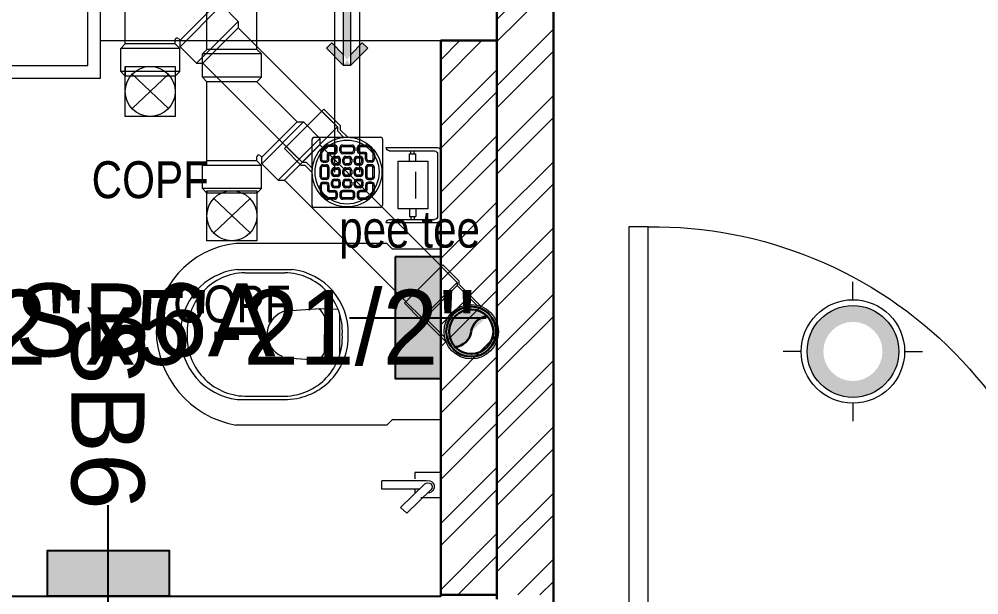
# Model space of a CAD drawing. Header units: inches. Extents: x 3094 to 3721, y -16790 to -15753.
# Drawn here: x 3469.6 to 3546.4, y -16081.7 to -16035.6 of the extents above; entities that cross this region are included whole.
import ezdxf

# ---------------------------------------------------------------- set-up
doc = ezdxf.new("R2010")
doc.units = ezdxf.units.IN
doc.header["$LTSCALE"] = 25
doc.header["$MEASUREMENT"] = 0
doc.linetypes.add('Cline', pattern=[1, 0.625, -0.125, 0.125, -0.125])
doc.linetypes.add('DASHED', pattern=[0.75, 0.5, -0.25])
doc.layers.add('107 CAVERI MAIN XREF$0$FORMAT', color=7, linetype='Continuous')
doc.layers.add('LCD-LOOPING', color=160, linetype='Continuous')
for name, color, linetype, lineweight in [('Door & Window', 32, 'Continuous', 20), ('ele-cfl', 252, 'Continuous', 13), ('PP-SWP', 1, 'Continuous', 9), ('PP-WWP', 3, 'Continuous', 9), ('SDA - Bathroom Fittings & Fixtures', 52, 'Continuous', 5), ('SDA - Brick Wall', 7, 'Continuous', 30), ('SDA - Hatch Lite', 252, 'Continuous', 0), ('wire', 230, 'Continuous', 5)]:
    doc.layers.add(name, color=color, linetype=linetype, lineweight=lineweight)
for name, color, linetype, true_color in [('LCD-ELECTRICAL SYMBOL', 34, 'Continuous', 0x994200), ('PP-ROOM 1', 34, 'Continuous', 0x994200), ('PP-TOILET 3', 34, 'Continuous', 0x994200)]:
    doc.layers.add(name, color=color, linetype=linetype, true_color=true_color)
doc.styles.add('arial', font='ARIALN.TTF')
doc.styles.add('JB', font='GOTHIC.TTF', dxfattribs={"height": 5})
doc.styles.add('spectrum', font='arial.ttf')
pattern_1 = [(45, (3081.9256, -16917.6346), (-2.65165, 2.65165), []), (45, (3083.6934, -16917.6346), (-2.65165, 2.65165), [])]

# ---------------------------------------------------------------- blocks, each defined once
blk = doc.blocks.new('A$C8f570909')
at = {"layer": 'LCD-ELECTRICAL SYMBOL', "true_color": 0xcd6928}
h = blk.add_hatch(color=32, dxfattribs=at)
h.dxf.hatch_style = 1
h.paths.add_polyline_path([(0, 0), (8, 0), (8, 3), (0, 3)])
at = {"layer": 'LCD-ELECTRICAL SYMBOL', "color": 32, "true_color": 0xcd6928}
blk.add_line((4, -3), (4, 5.991), dxfattribs=at)
blk.add_lwpolyline([(0, 0), (8, 0), (8, 3), (0, 3)], close=True, dxfattribs=at)
blk = doc.blocks.new('wash basin')
at = {"layer": 'SDA - Bathroom Fittings & Fixtures'}
for p, q in [((4098.97, -1295.815), (4098.97, -1295.483)), ((4099.277, -1295.811), (4099.277, -1295.483)), ((4107.869, -1295.815), (4107.869, -1295.483)), ((4108.176, -1295.811), (4108.176, -1295.483)), ((4098.532, -1296.25), (4098.203, -1296.25)), ((4098.535, -1296.557), (4098.203, -1296.557)), ((4099.711, -1296.25), (4100.044, -1296.25)), ((4099.715, -1296.557), (4100.044, -1296.557)), ((4107.431, -1296.25), (4107.102, -1296.25)), ((4107.435, -1296.557), (4107.102, -1296.557)), ((4108.61, -1296.25), (4108.943, -1296.25)), ((4108.614, -1296.557), (4108.943, -1296.557)), ((4098.97, -1296.995), (4098.97, -1297.324)), ((4099.277, -1296.991), (4099.277, -1297.324)), ((4102.959, -1297.464), (4102.959, -1301.927)), ((4104.187, -1301.927), (4104.187, -1297.463)), ((4107.869, -1296.995), (4107.869, -1297.324)), ((4108.176, -1296.991), (4108.176, -1297.324)), ((4103.489, -1303.189), (4103.489, -1305.794)), ((4102.186, -1304.492), (4104.791, -1304.492))]:
    blk.add_line(p, q, dxfattribs=at)
for points in [[(4091.504, -1312.742), (4115.504, -1312.742), (4115.504, -1294.742), (4091.504, -1294.742)], [(4092.504, -1311.742), (4114.504, -1311.742), (4114.504, -1297.742), (4092.504, -1297.742)]]:
    blk.add_lwpolyline(points, close=True, dxfattribs=at)
for centre, radius in [((4099.123, -1296.403), 1.688), ((4099.123, -1295.176), 0.343), ((4108.022, -1296.403), 1.688), ((4108.022, -1295.176), 0.343), ((4097.896, -1296.403), 0.343), ((4099.123, -1296.403), 0.614), ((4100.351, -1296.403), 0.343), ((4103.573, -1296.403), 0.614), ((4106.795, -1296.403), 0.343), ((4108.022, -1296.403), 0.614), ((4109.25, -1296.403), 0.343), ((4099.123, -1297.631), 0.343), ((4108.022, -1297.631), 0.343), ((4103.504, -1304.492), 0.712)]:
    blk.add_circle(centre, radius, dxfattribs=at)
for centre, radius, start, end in [((4103.573, -1296.403), 1.841, 289.6514, 250.3603), ((4099.123, -1296.403), 1.227, 105.2407, 164.2093), ((4099.123, -1296.403), 1.227, 16.44125, 74.07887), ((4103.573, -1296.403), 1.227, 300.3431, 239.7554), ((4108.022, -1296.403), 1.227, 106.12, 164.0884), ((4108.022, -1296.403), 1.227, 16.23422, 73.90469), ((4099.123, -1296.403), 1.227, 196.2342, 253.9047), ((4099.123, -1296.403), 1.227, 286.12, 344.0884), ((4108.022, -1296.403), 1.227, 196.4413, 254.0789), ((4108.022, -1296.403), 1.227, 285.2407, 344.2093), ((4103.573, -1301.927), 0.614, 180, 0)]:
    blk.add_arc(centre, radius, start, end, dxfattribs=at)
blk = doc.blocks.new('*U12')
at = {"color": 0, "linetype": 'ByBlock'}
blk.add_lwpolyline([(-35, 785.9), (-35, 0), (-70, 0), (-70, 785.9)], close=True, dxfattribs=at)
for points in [[(-830, -95), (-901, -95), (-901, -83), (-880, -83), (-880, 0), (-845, 0), (-845, -35), (-830, -35), (-830, -95)], [(21, -95), (21, -83), (0, -83), (0, 0), (-35, 0), (-35, -35), (-50, -35), (-50, -95), (21, -95)]]:
    blk.add_lwpolyline(points, dxfattribs=at)
at = {"color": 250, "linetype": 'DASHED', "ltscale": 250}
blk.add_arc((-78.2, 19), 767, 89.3856, 181.4167, dxfattribs=at)
blk = doc.blocks.new('SURFACE MOUNTED CEILING LIGHT')
at = {"layer": 'ele-cfl', "ltscale": 5}
h = blk.add_hatch(color=2, dxfattribs=at)
edge = h.paths.add_edge_path()
edge.add_arc((0, 0), 3.825, 0, 360, ccw=False)
edge = h.paths.add_edge_path(flags=16)
edge.add_arc((0, 0), 2.466, 0, 360, ccw=False)
at = {"layer": 'ele-cfl', "color": 1, "ltscale": 5}
for p, q in [((0, 4.317), (0, 5.813)), ((-4.317, 0), (-5.813, 0)), ((4.317, 0), (5.813, 0)), ((0, -4.317), (0, -5.813))]:
    blk.add_line(p, q, dxfattribs=at)
for radius in [4.317, 3.825]:
    blk.add_circle((0, 0), radius, dxfattribs=at)
blk = doc.blocks.new('w')
at = {"layer": 'SDA - Bathroom Fittings & Fixtures'}
for p, q in [((1437.333, -4530.189), (1437.763, -4529.767)), ((1437.763, -4529.767), (1449.849, -4529.767)), ((1449.756, -4531.837), (1445.724, -4531.837)), ((1449.154, -4532.094), (1445.943, -4532.096)), ((1443.113, -4534.971), (1441.671, -4535.01)), ((1445.809, -4535.155), (1443.113, -4534.971)), ((1441.534, -4535.394), (1441.517, -4538.615)), ((1442.748, -4535.605), (1442.748, -4537.033)), ((1442.748, -4538.461), (1442.748, -4537.033)), ((1443.113, -4539.095), (1441.671, -4539.055)), ((1445.809, -4538.911), (1443.113, -4539.095)), ((1449.154, -4541.972), (1445.943, -4541.969)), ((1449.756, -4542.228), (1445.357, -4542.226)), ((1437.333, -4543.877), (1437.763, -4544.298)), ((1437.763, -4544.298), (1449.849, -4544.298))]:
    blk.add_line(p, q, dxfattribs=at)
blk.add_lwpolyline([(1437.333, -4543.877), (1433.449, -4543.877), (1433.449, -4530.189), (1437.333, -4530.189)], dxfattribs=at)
for centre, radius, start, end in [((1448.469, -4537.417), 7.773, 0.24185, 79.76755), ((1445.889, -4536.866), 5.031, 91.87638, 181.90246), ((1446.004, -4536.774), 4.678, 90.74351, 183.17072), ((1449.007, -4536.857), 4.766, 357.88903, 88.23067), ((1449.196, -4536.882), 5.075, 358.29445, 83.66924), ((1443.994, -4536.051), 1.324, 126.17498, 160.33482), ((1445.465, -4537.054), 1.888, 280.50227, 68.57296), ((1445.934, -4537.184), 5.075, 178.29445, 263.66924), ((1446.004, -4537.292), 4.678, 176.82928, 269.25649), ((1449.007, -4537.208), 4.766, 271.76933, 2.11097), ((1449.196, -4537.184), 5.075, 276.33076, 1.70555), ((1449.163, -4537.25), 7.082, 275.56027, 1.75736), ((1443.994, -4538.015), 1.324, 199.66518, 233.82502)]:
    blk.add_arc(centre, radius, start, end, dxfattribs=at)
blk = doc.blocks.new('A')
at = {"layer": 'SDA - Bathroom Fittings & Fixtures'}
for p, q in [((-1.69, 1.63), (-4.51, -1.2)), ((-3.81, -1.91), (-0.98, 0.92)), ((-1.62, 0.28), (-1.62, -4.09)), ((-0.61, 1.08), (-0.61, -4.09)), ((-4.51, -1.2), (-3.81, -1.91)), ((-1.62, -4.09), (-0.61, -4.09))]:
    blk.add_line(p, q, dxfattribs=at)
for points in [[(-2.61, 0.47), (-2.61, 2.77), (0.39, 2.77), (0.39, -0.23), (-0.39, -0.23)], [(-1.62, -0.23), (-2.11, -0.23)]]:
    blk.add_lwpolyline(points, dxfattribs=at)
for centre, radius, start, end in [((-1.33, 1.27), 0.75, 344.8199, 180), ((-1.34, 1.27), 0.5, 316.2674, 133.7245)]:
    blk.add_arc(centre, radius, start, end, dxfattribs=at)
blk = doc.blocks.new('TGGGGGG')
at = {"layer": 'SDA - Bathroom Fittings & Fixtures'}
for p, q in [((-21354.531, -16910.766), (-21354.531, -16914.884)), ((-21354.28, -16911.017), (-21354.28, -16914.634)), ((-21348.78, -16911.018), (-21348.78, -16914.635)), ((-21348.531, -16910.768), (-21348.531, -16914.885)), ((-21354.034, -16912.754), (-21354.28, -16912.754)), ((-21354.034, -16913.005), (-21354.28, -16913.005)), ((-21354.034, -16912.629), (-21354.034, -16913.129)), ((-21353.439, -16912.629), (-21354.034, -16912.629)), ((-21353.439, -16913.129), (-21354.034, -16913.129)), ((-21350.468, -16913.154), (-21352.593, -16913.154)), ((-21349.622, -16912.629), (-21349.027, -16912.629)), ((-21349.622, -16913.129), (-21349.027, -16913.129)), ((-21349.027, -16912.629), (-21349.027, -16913.129)), ((-21349.027, -16912.754), (-21348.78, -16912.754)), ((-21349.027, -16913.005), (-21348.78, -16913.005)), ((-21354.031, -16914.884), (-21349.031, -16914.884)), ((-21354.281, -16915.135), (-21348.781, -16915.135))]:
    blk.add_line(p, q, dxfattribs=at)
blk.add_lwpolyline([(-21353.439, -16914.113), (-21349.622, -16914.113), (-21349.622, -16911.727), (-21353.439, -16911.727)], close=True, dxfattribs=at)
for centre, radius, start, end in [((-21354.529, -16911.015), 0.249, 359.54851, 90.4475), ((-21348.542, -16911.006), 0.239, 87.39584, 182.93035), ((-21354.281, -16914.885), 0.25, 179.86424, 269.86424), ((-21354.03, -16914.634), 0.25, 179.86424, 269.86424), ((-21349.03, -16914.634), 0.25, 269.86424, 359.86424), ((-21348.781, -16914.885), 0.25, 269.86424, 359.86424)]:
    blk.add_arc(centre, radius, start, end, dxfattribs=at)
blk = doc.blocks.new('PP-ARROW')
h = blk.add_hatch(color=256)
h.dxf.hatch_style = 1
h.paths.add_polyline_path([(-150, 0), (-150, 15.3), (150, 15.3), (150, 0)])
edge = h.paths.add_edge_path()
edge.add_line((150, 15.3), (115.6, 49.7))
edge.add_line((115.6, 49.7), (104.6, 38.7))
edge.add_line((104.6, 38.7), (128, 15.3))
edge.add_line((150, 0), (115.6, -34.4))
edge.add_line((115.6, -34.4), (104.6, -23.4))
edge.add_line((104.6, -23.4), (128, 0))
h = blk.add_hatch(color=256)
h.dxf.hatch_style = 1
h.paths.add_polyline_path([(104.6, 38.7), (115.6, 49.7), (150, 15.3), (128, 15.3)])
h.paths.add_polyline_path([(104.6, -23.4), (128, 0), (150, 0), (115.6, -34.4)])
at = {"lineweight": 0}
for p, q in [((115.6, 49.7), (104.6, 38.7)), ((150, 15.3), (115.6, 49.7)), ((104.6, 38.7), (128, 15.3)), ((150, 15.3), (-150, 15.3)), ((-150, 15.3), (-150, 0)), ((-150, 0), (150, 0)), ((150, 0), (150, 15.3)), ((104.6, -23.4), (128, 0)), ((150, 0), (115.6, -34.4)), ((115.6, -34.4), (104.6, -23.4))]:
    blk.add_line(p, q, dxfattribs=at)
blk = doc.blocks.new('PP-P TRAP')
at = {"linetype": 'Continuous'}
for p, q in [((-551.8, 11576.8), (-556.2, 11572.4)), ((-551.8, 11576.8), (-516.9, 11576.8)), ((-516.9, 11493), (-516.9, 11576.8)), ((-551.8, 11493), (-556.2, 11497.4)), ((-551.8, 11493), (-516.9, 11493))]:
    blk.add_line(p, q, dxfattribs=at)
at = {"linetype": 'Continuous', "ltscale": 0.005}
for p, q in [((-556.2, 11572.4), (-571.7, 11572.4)), ((-554.4, 11568), (-567.7, 11568)), ((-550, 11572.4), (-554.4, 11568)), ((-550, 11497.4), (-550, 11572.4)), ((-550, 11572.4), (-516.9, 11572.4)), ((-556.2, 11497.4), (-572.3, 11497.4)), ((-554.4, 11501.8), (-568.2, 11501.8)), ((-550, 11497.4), (-554.4, 11501.8)), ((-550, 11497.4), (-516.9, 11497.4))]:
    blk.add_line(p, q, dxfattribs=at)
blk.add_line((-516.9, 11572.4), (-516.9, 11497.4))
for radius in [52.3, 48]:
    blk.add_circle((-608.4, 11535.2), radius, dxfattribs=at)
blk = doc.blocks.new('PP-GRATING')
at = {"linetype": 'Continuous'}
for p, q in [((-53.1, -49.4), (-53.1, 49.4)), ((-49.7, 52.9), (49.7, 52.9)), ((52.6, 50), (52.6, -48.9)), ((-27.6, 40.7), (-27.6, 38.6)), ((-19.6, 40.7), (-27.6, 40.7)), ((-19.6, 38.6), (-27.6, 38.6)), ((-27.6, 29.6), (-27.6, 27.5)), ((-27.6, 29.6), (-19.6, 29.6)), ((-19.6, 38.6), (-19.6, 40.7)), ((-19.6, 27.5), (-19.6, 29.6)), ((-17.3, 31.8), (-17.3, 36.4)), ((-15.3, 36.4), (-17.3, 36.4)), ((-17.3, 31.8), (-15.3, 31.8)), ((-15.3, 31.8), (-15.3, 36.4)), ((-11.4, 36.4), (-11.4, 31.8)), ((-9.4, 36.4), (-11.4, 36.4)), ((-11.4, 31.8), (-9.4, 31.8)), ((-9.4, 36.4), (-9.4, 31.8)), ((-7.1, 38.6), (-7.1, 40.7)), ((-7.1, 40.7), (6.5, 40.7)), ((-7.1, 38.6), (6.5, 38.6)), ((-7.1, 29.6), (6.5, 29.6)), ((-7.1, 29.6), (-7.1, 27.5)), ((6.5, 40.7), (6.5, 38.6)), ((6.5, 29.6), (6.5, 27.5)), ((8.8, 31.8), (8.8, 36.4)), ((10.9, 36.4), (8.8, 36.4)), ((8.8, 31.8), (10.9, 31.8)), ((10.9, 31.8), (10.9, 36.4)), ((14.7, 31.8), (14.7, 36.4)), ((14.7, 36.4), (16.8, 36.4)), ((16.8, 31.8), (14.7, 31.8)), ((16.8, 31.8), (16.8, 36.4)), ((19, 40.7), (27, 40.7)), ((19, 38.6), (19, 40.7)), ((19, 38.6), (27, 38.6)), ((27, 29.6), (19, 29.6)), ((19, 27.5), (19, 29.6)), ((27, 40.7), (27, 38.6)), ((27, 29.6), (27, 27.5)), ((-38.9, 27.3), (-41, 27.3)), ((-41, 27.3), (-41, 19.3)), ((-38.9, 19.3), (-41, 19.3)), ((-38.9, 27.3), (-38.9, 19.3)), ((-36.7, 17), (-32.1, 17)), ((-36.7, 17), (-36.7, 15)), ((-36.7, 15), (-32.1, 15)), ((-29.8, 19.3), (-29.8, 27.3)), ((-27.8, 27.3), (-29.8, 27.3)), ((-29.8, 19.3), (-27.8, 19.3)), ((-27.8, 19.3), (-27.8, 27.3)), ((-27.6, 27.5), (-19.6, 27.5)), ((-23.9, 14.8), (-23.9, 19.3)), ((-21.9, 19.3), (-23.9, 19.3)), ((-21.9, 14.8), (-23.9, 14.8)), ((-21.9, 14.8), (-21.9, 19.3)), ((-19.6, 23.6), (-15.1, 23.6)), ((-19.6, 21.6), (-19.6, 23.6)), ((-19.6, 21.6), (-15.1, 21.6)), ((-15.1, 23.6), (-15.1, 21.6)), ((-12.8, 19.3), (-12.8, 14.8)), ((-10.7, 19.3), (-12.8, 19.3)), ((-12.8, 14.8), (-10.7, 14.8)), ((-10.7, 19.3), (-10.7, 14.8)), ((-7.1, 27.5), (6.5, 27.5)), ((-6.9, 14.8), (-6.9, 19.3)), ((-4.8, 19.3), (-6.9, 19.3)), ((-4.8, 14.8), (-6.9, 14.8)), ((-4.8, 14.8), (-4.8, 19.3)), ((-2.6, 23.6), (2, 23.6)), ((-2.6, 21.6), (-2.6, 23.6)), ((-2.6, 21.6), (2, 21.6)), ((2, 23.6), (2, 21.6)), ((4.3, 19.3), (4.3, 14.8)), ((6.3, 19.3), (4.3, 19.3)), ((4.3, 14.8), (6.3, 14.8)), ((6.3, 19.3), (6.3, 14.8)), ((10.2, 14.8), (10.2, 19.3)), ((12.2, 19.3), (10.2, 19.3)), ((12.2, 14.8), (10.2, 14.8)), ((12.2, 14.8), (12.2, 19.3)), ((14.5, 23.6), (19, 23.6)), ((14.5, 21.6), (14.5, 23.6)), ((14.5, 21.6), (19, 21.6)), ((27, 27.5), (19, 27.5)), ((19, 23.6), (19, 21.6)), ((21.3, 19.3), (21.3, 14.8)), ((23.4, 19.3), (21.3, 19.3)), ((21.3, 14.8), (23.4, 14.8)), ((23.4, 19.3), (23.4, 14.8)), ((27.2, 19.3), (27.2, 27.3)), ((27.2, 27.3), (29.3, 27.3)), ((29.3, 19.3), (27.2, 19.3)), ((29.3, 19.3), (29.3, 27.3)), ((36.1, 17), (31.5, 17)), ((36.1, 15), (31.5, 15)), ((36.1, 17), (36.1, 15)), ((38.4, 27.3), (38.4, 19.3)), ((38.4, 27.3), (40.4, 27.3)), ((38.4, 19.3), (40.4, 19.3)), ((40.4, 27.3), (40.4, 19.3)), ((-41, 6.8), (-41, -6.8)), ((-38.9, 6.8), (-41, 6.8)), ((-38.9, 6.8), (-38.9, -6.8)), ((-32.1, 11.1), (-36.7, 11.1)), ((-36.7, 11.1), (-36.7, 9.1)), ((-32.1, 9.1), (-36.7, 9.1)), ((-32.1, 9.1), (-32.1, 11.1)), ((-29.8, -6.8), (-29.8, 6.8)), ((-29.8, 6.8), (-27.8, 6.8)), ((-27.8, -6.8), (-27.8, 6.8)), ((-23.9, -2.3), (-23.9, 2.3)), ((-21.9, 2.3), (-23.9, 2.3)), ((-21.9, -2.3), (-21.9, 2.3)), ((-15.1, 12.5), (-19.6, 12.5)), ((-19.6, 12.5), (-19.6, 10.5)), ((-15.1, 10.5), (-19.6, 10.5)), ((-19.6, 6.6), (-15.1, 6.6)), ((-19.6, 4.5), (-19.6, 6.6)), ((-19.6, 4.5), (-15.1, 4.5)), ((-15.1, 12.5), (-15.1, 10.5)), ((-15.1, 6.6), (-15.1, 4.5)), ((-12.8, 2.3), (-12.8, -2.3)), ((-10.7, 2.3), (-12.8, 2.3)), ((-10.7, 2.3), (-10.7, -2.3)), ((-6.9, -2.3), (-6.9, 2.3)), ((-4.8, 2.3), (-6.9, 2.3)), ((-4.8, -2.3), (-4.8, 2.3)), ((2, 12.5), (-2.6, 12.5)), ((-2.6, 12.5), (-2.6, 10.5)), ((2, 10.5), (-2.6, 10.5)), ((-2.6, 6.6), (2, 6.6)), ((-2.6, 4.5), (-2.6, 6.6)), ((-2.6, 4.5), (2, 4.5)), ((2, 12.5), (2, 10.5)), ((2, 6.6), (2, 4.5)), ((4.3, 2.3), (4.3, -2.3)), ((6.3, 2.3), (4.3, 2.3)), ((6.3, 2.3), (6.3, -2.3)), ((10.2, -2.3), (10.2, 2.3)), ((12.2, 2.3), (10.2, 2.3)), ((12.2, -2.3), (12.2, 2.3)), ((19, 12.5), (14.5, 12.5)), ((14.5, 12.5), (14.5, 10.5)), ((19, 10.5), (14.5, 10.5)), ((14.5, 6.6), (19, 6.6)), ((14.5, 4.5), (14.5, 6.6)), ((14.5, 4.5), (19, 4.5)), ((19, 12.5), (19, 10.5)), ((19, 6.6), (19, 4.5)), ((21.3, 2.3), (21.3, -2.3)), ((23.4, 2.3), (21.3, 2.3)), ((23.4, 2.3), (23.4, -2.3)), ((27.2, -6.8), (27.2, 6.8)), ((29.3, 6.8), (27.2, 6.8)), ((29.3, -6.8), (29.3, 6.8)), ((31.5, 11.1), (36.1, 11.1)), ((31.5, 9.1), (31.5, 11.1)), ((31.5, 9.1), (36.1, 9.1)), ((36.1, 11.1), (36.1, 9.1)), ((38.4, 6.8), (38.4, -6.8)), ((38.4, 6.8), (40.4, 6.8)), ((40.4, 6.8), (40.4, -6.8)), ((-41, -6.8), (-38.9, -6.8)), ((-36.7, -9.1), (-32.1, -9.1)), ((-36.7, -9.1), (-36.7, -11.1)), ((-36.7, -11.1), (-32.1, -11.1)), ((-32.1, -9.1), (-32.1, -11.1)), ((-29.8, -6.8), (-27.8, -6.8)), ((-21.9, -2.3), (-23.9, -2.3)), ((-15.1, -4.5), (-19.6, -4.5)), ((-19.6, -4.5), (-19.6, -6.6)), ((-15.1, -6.6), (-19.6, -6.6)), ((-19.6, -10.5), (-15.1, -10.5)), ((-19.6, -12.5), (-19.6, -10.5)), ((-19.6, -12.5), (-15.1, -12.5)), ((-15.1, -4.5), (-15.1, -6.6)), ((-15.1, -10.5), (-15.1, -12.5)), ((-12.8, -2.3), (-10.7, -2.3)), ((-4.8, -2.3), (-6.9, -2.3)), ((2, -4.5), (-2.6, -4.5)), ((-2.6, -4.5), (-2.6, -6.6)), ((2, -6.6), (-2.6, -6.6)), ((-2.6, -10.5), (2, -10.5)), ((-2.6, -12.5), (-2.6, -10.5)), ((-2.6, -12.5), (2, -12.5)), ((2, -4.5), (2, -6.6)), ((2, -10.5), (2, -12.5)), ((4.3, -2.3), (6.3, -2.3)), ((12.2, -2.3), (10.2, -2.3)), ((19, -4.5), (14.5, -4.5)), ((14.5, -4.5), (14.5, -6.6)), ((19, -6.6), (14.5, -6.6)), ((14.5, -10.5), (19, -10.5)), ((14.5, -12.5), (14.5, -10.5)), ((14.5, -12.5), (19, -12.5)), ((19, -4.5), (19, -6.6)), ((19, -10.5), (19, -12.5)), ((21.3, -2.3), (23.4, -2.3)), ((29.3, -6.8), (27.2, -6.8)), ((36.1, -9.1), (31.5, -9.1)), ((31.5, -9.1), (31.5, -11.1)), ((36.1, -11.1), (31.5, -11.1)), ((36.1, -9.1), (36.1, -11.1)), ((40.4, -6.8), (38.4, -6.8)), ((-41, -27.3), (-41, -19.3)), ((-38.9, -19.3), (-41, -19.3)), ((-38.9, -27.3), (-41, -27.3)), ((-38.9, -27.3), (-38.9, -19.3)), ((-36.7, -17), (-36.7, -15)), ((-36.7, -15), (-32.1, -15)), ((-36.7, -17), (-32.1, -17)), ((-29.8, -19.3), (-27.8, -19.3)), ((-29.8, -19.3), (-29.8, -27.3)), ((-27.8, -27.3), (-29.8, -27.3)), ((-27.8, -19.3), (-27.8, -27.3)), ((-27.6, -27.5), (-19.6, -27.5)), ((-27.6, -29.6), (-27.6, -27.5)), ((-23.9, -19.3), (-23.9, -14.8)), ((-21.9, -14.8), (-23.9, -14.8)), ((-21.9, -19.3), (-23.9, -19.3)), ((-21.9, -19.3), (-21.9, -14.8)), ((-15.1, -21.6), (-19.6, -21.6)), ((-19.6, -21.6), (-19.6, -23.6)), ((-15.1, -23.6), (-19.6, -23.6)), ((-19.6, -27.5), (-19.6, -29.6)), ((-15.1, -21.6), (-15.1, -23.6)), ((-12.8, -14.8), (-12.8, -19.3)), ((-10.7, -14.8), (-12.8, -14.8)), ((-12.8, -19.3), (-10.7, -19.3)), ((-10.7, -14.8), (-10.7, -19.3)), ((-7.1, -27.5), (6.5, -27.5)), ((-7.1, -29.6), (-7.1, -27.5)), ((-6.9, -19.3), (-6.9, -14.8)), ((-4.8, -14.8), (-6.9, -14.8)), ((-4.8, -19.3), (-6.9, -19.3)), ((-4.8, -19.3), (-4.8, -14.8)), ((2, -21.6), (-2.6, -21.6)), ((-2.6, -21.6), (-2.6, -23.6)), ((2, -23.6), (-2.6, -23.6)), ((2, -21.6), (2, -23.6)), ((4.3, -14.8), (4.3, -19.3)), ((6.3, -14.8), (4.3, -14.8)), ((4.3, -19.3), (6.3, -19.3)), ((6.3, -14.8), (6.3, -19.3)), ((6.5, -29.6), (6.5, -27.5)), ((10.2, -19.3), (10.2, -14.8)), ((12.2, -14.8), (10.2, -14.8)), ((12.2, -19.3), (10.2, -19.3)), ((12.2, -19.3), (12.2, -14.8)), ((19, -21.6), (14.5, -21.6)), ((14.5, -21.6), (14.5, -23.6)), ((19, -23.6), (14.5, -23.6)), ((19, -21.6), (19, -23.6)), ((27, -27.5), (19, -27.5)), ((19, -27.5), (19, -29.6)), ((21.3, -14.8), (21.3, -19.3)), ((23.4, -14.8), (21.3, -14.8)), ((21.3, -19.3), (23.4, -19.3)), ((23.4, -14.8), (23.4, -19.3)), ((27, -29.6), (27, -27.5)), ((27.2, -19.3), (27.2, -27.3)), ((29.3, -19.3), (27.2, -19.3)), ((27.2, -27.3), (29.3, -27.3)), ((29.3, -19.3), (29.3, -27.3)), ((36.1, -15), (31.5, -15)), ((36.1, -17), (31.5, -17)), ((36.1, -17), (36.1, -15)), ((38.4, -19.3), (40.4, -19.3)), ((38.4, -27.3), (38.4, -19.3)), ((38.4, -27.3), (40.4, -27.3)), ((40.4, -27.3), (40.4, -19.3)), ((-27.6, -29.6), (-19.6, -29.6)), ((-27.6, -40.7), (-27.6, -38.6)), ((-19.6, -38.6), (-27.6, -38.6)), ((-19.6, -40.7), (-27.6, -40.7)), ((-19.6, -38.6), (-19.6, -40.7)), ((-17.3, -31.8), (-17.3, -36.4)), ((-17.3, -31.8), (-15.3, -31.8)), ((-15.3, -36.4), (-17.3, -36.4)), ((-15.3, -31.8), (-15.3, -36.4)), ((-11.4, -36.4), (-11.4, -31.8)), ((-11.4, -31.8), (-9.4, -31.8)), ((-9.4, -36.4), (-11.4, -36.4)), ((-9.4, -36.4), (-9.4, -31.8)), ((-7.1, -29.6), (6.5, -29.6)), ((6.5, -38.6), (-7.1, -38.6)), ((-7.1, -38.6), (-7.1, -40.7)), ((6.5, -40.7), (-7.1, -40.7)), ((6.5, -38.7), (6.5, -40.7)), ((8.8, -31.8), (8.8, -36.4)), ((8.8, -31.8), (10.9, -31.8)), ((8.8, -36.4), (10.9, -36.4)), ((10.9, -31.8), (10.9, -36.4)), ((14.7, -31.8), (14.7, -36.4)), ((16.8, -31.8), (14.7, -31.8)), ((14.7, -36.4), (16.8, -36.4)), ((16.8, -31.8), (16.8, -36.4)), ((27, -29.6), (19, -29.6)), ((19, -38.6), (19, -40.7)), ((19, -38.6), (27, -38.6)), ((19, -40.7), (27, -40.7)), ((27, -40.7), (27, -38.6)), ((49.2, -52.3), (-50.3, -52.3))]:
    blk.add_line(p, q, dxfattribs=at)
for centre, radius, start, end in [((-49.7, 49.4), 3.41, 90, 180), ((49.7, 50), 2.84, 360, 90), ((-27.6, 27.3), 13.4, 90, 180), ((-27.6, 27.3), 11.4, 90, 180), ((-27.6, 27.3), 2.27, 90, 180), ((-19.6, 36.4), 4.32, 360, 90), ((-19.6, 36.4), 2.27, 360, 90), ((-19.6, 31.8), 4.32, 270, 360), ((-19.6, 31.8), 2.27, 270, 360), ((-7.1, 36.4), 4.32, 90, 180), ((-7.1, 31.8), 4.32, 180, 270), ((-7.1, 36.4), 2.27, 90, 180), ((-7.1, 31.8), 2.27, 180, 270), ((6.5, 36.4), 4.32, 360, 90), ((6.5, 36.4), 2.27, 360, 90), ((6.5, 31.8), 4.32, 270, 360), ((6.5, 31.8), 2.27, 270, 360), ((19, 36.4), 4.32, 90, 180), ((19, 31.8), 4.32, 180, 270), ((19, 36.4), 2.27, 90, 180), ((19, 31.8), 2.27, 180, 270), ((27, 27.3), 13.4, 0, 90), ((27, 27.3), 11.4, 0, 90), ((27, 27.3), 2.27, 0, 90), ((-36.7, 19.3), 4.32, 180, 270), ((-36.7, 19.3), 2.27, 180, 270), ((-32.1, 19.3), 4.32, 270, 360), ((-32.1, 19.3), 2.27, 270, 360), ((-27.6, 27.3), 0.227, 90, 180), ((-19.6, 19.3), 4.32, 90, 180), ((-19.6, 14.8), 4.32, 180, 270), ((-19.6, 19.3), 2.27, 90, 180), ((-19.6, 19.3), 2.27, 90, 180), ((-19.6, 14.8), 2.27, 180, 270), ((-15.1, 19.3), 4.32, 360, 90), ((-15.1, 19.3), 2.27, 360, 90), ((-15.1, 14.8), 2.27, 270, 360), ((-15.1, 14.8), 4.32, 270, 0), ((-2.6, 19.3), 4.32, 90, 180), ((-2.6, 14.8), 4.32, 180, 270), ((-2.6, 19.3), 2.27, 90, 180), ((-2.6, 19.3), 2.27, 90, 180), ((-2.6, 14.8), 2.27, 180, 270), ((2, 19.3), 4.32, 360, 90), ((2, 19.3), 2.27, 360, 90), ((2, 14.8), 2.27, 270, 0), ((2, 14.8), 4.32, 270, 0), ((14.5, 19.3), 4.32, 90, 180), ((14.5, 14.8), 4.32, 180, 270), ((14.5, 19.3), 2.27, 90, 180), ((14.5, 14.8), 2.27, 180, 270), ((19, 19.3), 4.32, 360, 90), ((19, 19.3), 2.27, 360, 90), ((19, 14.8), 2.27, 270, 0), ((19, 14.8), 4.32, 270, 0), ((27, 27.3), 0.227, 0, 90), ((31.5, 19.3), 4.32, 180, 270), ((31.5, 19.3), 2.27, 180, 270), ((36.1, 19.3), 2.27, 270, 0), ((36.1, 19.3), 4.32, 270, 0), ((-36.7, 6.8), 4.32, 90, 180), ((-36.7, 6.8), 2.27, 90, 180), ((-32.1, 6.8), 4.32, 360, 90), ((-32.1, 6.8), 2.27, 360, 90), ((-19.6, 2.3), 4.32, 90, 180), ((-19.6, 2.3), 2.27, 90, 180), ((-19.6, 2.3), 2.27, 90, 180), ((-15.1, 2.3), 4.32, 360, 90), ((-15.1, 2.3), 2.27, 360, 90), ((-2.6, 2.3), 4.32, 90, 180), ((-2.6, 2.3), 2.27, 90, 180), ((-2.6, 2.3), 2.27, 90, 180), ((2, 2.3), 4.32, 360, 90), ((2, 2.3), 2.27, 360, 90), ((14.5, 2.3), 4.32, 90, 180), ((14.5, 2.3), 2.27, 90, 180), ((14.5, 2.3), 2.27, 90, 180), ((19, 2.3), 4.32, 360, 90), ((19, 2.3), 2.27, 360, 90), ((31.5, 6.8), 4.32, 90, 180), ((31.5, 6.8), 2.27, 90, 180), ((36.1, 6.8), 4.32, 360, 90), ((36.1, 6.8), 2.27, 360, 90), ((-36.7, -6.8), 4.32, 180, 270), ((-36.7, -6.8), 2.27, 180, 270), ((-32.1, -6.8), 4.32, 270, 360), ((-32.1, -6.8), 2.27, 270, 360), ((-19.6, -2.3), 4.32, 180, 270), ((-19.6, -14.8), 4.32, 90, 180), ((-19.6, -2.3), 2.27, 180, 270), ((-19.6, -14.8), 2.27, 90, 180), ((-19.6, -14.8), 2.27, 90, 180), ((-15.1, -2.3), 2.27, 270, 360), ((-15.1, -2.3), 4.32, 270, 0), ((-15.1, -14.8), 4.32, 360, 90), ((-15.1, -14.8), 2.27, 360, 90), ((-2.6, -2.3), 4.32, 180, 270), ((-2.6, -14.8), 4.32, 90, 180), ((-2.6, -2.3), 2.27, 180, 270), ((-2.6, -14.8), 2.27, 90, 180), ((-2.6, -14.8), 2.27, 90, 180), ((2, -2.3), 2.27, 270, 0), ((2, -2.3), 4.32, 270, 0), ((2, -14.8), 4.32, 360, 90), ((2, -14.8), 2.27, 360, 90), ((14.5, -2.3), 4.32, 180, 270), ((14.5, -14.8), 4.32, 90, 180), ((14.5, -2.3), 2.27, 180, 270), ((14.5, -14.8), 2.27, 90, 180), ((14.5, -14.8), 2.27, 90, 180), ((19, -2.3), 2.27, 270, 0), ((19, -2.3), 4.32, 270, 0), ((19, -14.8), 4.32, 360, 90), ((19, -14.8), 2.27, 360, 90), ((31.5, -6.8), 4.32, 180, 270), ((31.5, -6.8), 2.27, 180, 270), ((36.1, -6.8), 2.27, 270, 0), ((36.1, -6.8), 4.32, 270, 0), ((-36.7, -19.3), 4.32, 90, 180), ((-27.6, -27.3), 13.4, 180, 270), ((-36.7, -19.3), 2.27, 90, 180), ((-27.6, -27.3), 11.4, 180, 270), ((-32.1, -19.3), 4.32, 360, 90), ((-32.1, -19.3), 2.27, 360, 90), ((-27.6, -27.3), 2.27, 180, 270), ((-27.6, -27.3), 0.227, 180, 270), ((-19.6, -19.3), 4.32, 180, 270), ((-19.6, -19.3), 2.27, 180, 270), ((-19.6, -31.8), 4.32, 360, 90), ((-15.1, -19.3), 2.27, 270, 360), ((-15.1, -19.3), 4.32, 270, 0), ((-7.1, -31.8), 4.32, 90, 180), ((-2.6, -19.3), 4.32, 180, 270), ((-2.6, -19.3), 2.27, 180, 270), ((2, -19.3), 2.27, 270, 0), ((2, -19.3), 4.32, 270, 0), ((6.5, -31.8), 4.32, 360, 90), ((14.5, -19.3), 4.32, 180, 270), ((14.5, -19.3), 2.27, 180, 270), ((19, -31.8), 4.32, 90, 180), ((19, -19.3), 2.27, 270, 0), ((19, -19.3), 4.32, 270, 0), ((27, -27.3), 2.27, 270, 360), ((27, -27.3), 0.227, 270, 360), ((27, -27.3), 13.4, 270, 360), ((27, -27.3), 11.4, 270, 360), ((31.5, -19.3), 4.32, 90, 180), ((31.5, -19.3), 2.27, 90, 180), ((36.1, -19.3), 4.32, 360, 90), ((36.1, -19.3), 2.27, 360, 90), ((-19.6, -31.8), 2.27, 360, 90), ((-19.6, -36.4), 4.32, 270, 0), ((-19.6, -36.4), 2.27, 270, 0), ((-7.1, -36.4), 4.32, 180, 270), ((-7.1, -31.8), 2.27, 90, 180), ((-7.1, -36.4), 2.27, 180, 270), ((6.5, -31.8), 2.27, 360, 90), ((6.6, -36.4), 2.27, 269.679, 359.679), ((6.6, -36.4), 4.32, 269.679, 359.679), ((19, -36.4), 4.32, 180, 270), ((19, -31.8), 2.27, 90, 180), ((19, -36.4), 2.27, 180, 270), ((-50.7, -49.8), 2.49, 171.2591, 278.7567), ((49.2, -48.9), 3.41, 270, 360)]:
    blk.add_arc(centre, radius, start, end, dxfattribs=at)
blk = doc.blocks.new('PP-Y TEE MIRROR')
for p, q in [((419, 14377.4), (412.2, 14370.6)), ((419, 14288.8), (419, 14377.4)), ((419, 14377.4), (453.8, 14377.4)), ((453.8, 14377.4), (460.6, 14370.6)), ((453.8, 14288.8), (453.8, 14377.4)), ((586.1, 14377.4), (579.3, 14370.6)), ((586.1, 14377.4), (620.9, 14377.4)), ((586.1, 14288.8), (586.1, 14377.4)), ((620.9, 14377.4), (627.7, 14370.6)), ((620.9, 14288.8), (620.9, 14377.4)), ((412.2, 14295.6), (412.2, 14370.6)), ((460.6, 14370.6), (579.3, 14370.6)), ((460.6, 14295.6), (460.6, 14370.6)), ((579.3, 14295.6), (579.3, 14370.6)), ((627.7, 14295.6), (627.7, 14370.6)), ((412.2, 14295.6), (419, 14288.8)), ((419, 14288.8), (453.8, 14288.8)), ((456.2, 14288.3), (431.6, 14263.7)), ((460.6, 14295.6), (453.8, 14288.8)), ((456.2, 14288.3), (518.9, 14225.6)), ((456.2, 14288.3), (465.9, 14288.3)), ((460.6, 14295.6), (466.6, 14295.6)), ((468.5, 14290.9), (465.9, 14288.3)), ((465.9, 14288.3), (518.9, 14235.2)), ((579.3, 14295.6), (518.9, 14235.2)), ((579.3, 14295.6), (586.1, 14288.8)), ((586.1, 14288.8), (620.9, 14288.8)), ((627.7, 14295.6), (620.9, 14288.8)), ((431.6, 14263.7), (431.6, 14254)), ((431.6, 14263.7), (494.3, 14201)), ((431.6, 14254), (484.7, 14201)), ((518.9, 14235.2), (518.9, 14225.6)), ((518.9, 14225.6), (494.3, 14201)), ((494.3, 14201), (484.7, 14201))]:
    blk.add_line(p, q)
blk.add_arc((466.6, 14292.9), 2.73, 315, 90)
blk = doc.blocks.new('PP-COP FLOOR')
for p, q in [((-572, -808.1), (-497, -808.1)), ((-572, -883.1), (-572, -808.1)), ((-508.8, -818.3), (-560.1, -872.9)), ((-560.1, -818.3), (-508.8, -872.9)), ((-497, -808.1), (-497, -883.1)), ((-497, -808.1), (-497, -883.1)), ((-497, -883.1), (-572, -883.1))]:
    blk.add_line(p, q)
blk.add_circle((-534.5, -845.6), 37.5)
blk = doc.blocks.new('PP-WC CONNECTOR BEND')
at = {"lineweight": 30}
h = blk.add_hatch(color=256, dxfattribs=at)
edge = h.paths.add_edge_path()
edge.add_ellipse((-79.8, 16.1), major_axis=(19.4, 18.3), ratio=1, start_angle=96.3386, end_angle=173.6614, ccw=False)
edge.add_ellipse((-101.1, 0), major_axis=(22.9, -24.2), ratio=1, start_angle=-45, end_angle=135, ccw=False)
edge.add_ellipse((-122.4, -16.1), major_axis=(18.3, -19.4), ratio=1, start_angle=6.3386, end_angle=83.6614)
at = {"linetype": 'Continuous'}
for p, q in [((-37.5, 37.5), (-84.9, 37.5)), ((-34.1, 40.9), (-37.5, 37.5)), ((-34.1, 40.9), (0, 40.9)), ((0, -40.9), (0, 40.9)), ((-37.5, -37.5), (-84.9, -37.5)), ((-34.1, -40.9), (-37.5, -37.5)), ((-34.1, -40.9), (0, -40.9))]:
    blk.add_line(p, q, dxfattribs=at)
at = {"linetype": 'Continuous', "ltscale": 0.005}
for p, q in [((-37.5, 34.1), (-78.6, 34.1)), ((-34.1, 37.5), (-37.5, 34.1)), ((-37.5, -34.1), (-37.5, 34.1)), ((-34.1, 37.5), (0, 37.5)), ((-34.1, -37.5), (-34.1, 37.5)), ((-37.5, -34.1), (-78.6, -34.1)), ((-34.1, -37.5), (-37.5, -34.1)), ((-34.1, -37.5), (0, -37.5))]:
    blk.add_line(p, q, dxfattribs=at)
at = {"linetype": 'Continuous'}
blk.add_circle((-101.2, 0), 40.9, dxfattribs=at)
at = {"lineweight": 30}
for radius in [37.5, 33.3]:
    blk.add_circle((-101.1, 0), radius, dxfattribs=at)
for centre, start, end in [((-79.8, 16.1), 139.7119, 217.0347), ((-122.4, -16.1), 319.7119, 37.0347)]:
    blk.add_arc(centre, 26.7, start, end, dxfattribs=at)

msp = doc.modelspace()

# ---------------------------------------------------------------- hatches: boundary and pattern name
at = {"layer": 'SDA - Hatch Lite'}
h = msp.add_hatch(dxfattribs=at)
h.set_pattern_fill('ANSI32', color=256, scale=10)
h.set_pattern_definition(pattern_1)
h.paths.add_polyline_path([(3548.962, -15779.492), (3301.694, -15779.492), (3301.694, -15788.547), (3370.315, -15788.547), (3370.315, -15788.517), (3416.633, -15788.517), (3548.962, -15788.541)])
h.paths.add_polyline_path([(3585.002, -15779.492), (3548.962, -15779.492), (3548.962, -15788.547), (3585.002, -15788.547)])
h.paths.add_polyline_path([(3637.915, -15779.492), (3594.089, -15779.492), (3594.089, -15788.547), (3637.915, -15788.547)])
h.paths.add_polyline_path([(3536.525, -16324.544), (3623.172, -16232.867), (3611.756, -16222.077), (3525.108, -16313.754)], flags=9)
h.paths.add_polyline_path([(3206.738, -15906.763), (3264.829, -15906.763), (3264.829, -15892.936), (3206.738, -15892.936)], flags=9)
h.paths.add_polyline_path([(3201.298, -15892.44), (3269.505, -15892.44), (3269.505, -15876.742), (3201.298, -15876.742)], flags=9)
h.paths.add_polyline_path([(3439.759, -16070.354), (3501.193, -16070.354), (3501.193, -16056.527), (3439.759, -16056.527)], flags=9)
h.paths.add_polyline_path([(3441.039, -16056.031), (3499.15, -16056.031), (3499.15, -16040.334), (3441.039, -16040.334)], flags=9)
h.paths.add_polyline_path([(3440.551, -15983.283), (3498.642, -15983.283), (3498.642, -15969.456), (3440.551, -15969.456)], flags=9)
h.paths.add_polyline_path([(3440.16, -15968.96), (3498.271, -15968.96), (3498.271, -15953.263), (3440.16, -15953.263)], flags=9)
h.paths.add_polyline_path([(3366.79, -16283.279), (3424.881, -16283.279), (3424.881, -16269.451), (3366.79, -16269.451)], flags=9)
h.paths.add_polyline_path([(3377, -16268.612), (3413.908, -16268.612), (3413.908, -16253.601), (3377, -16253.601)], flags=9)
h.paths.add_polyline_path([(3342.035, -16480.449), (3413.497, -16480.449), (3413.497, -16466.621), (3342.035, -16466.621)], flags=9)
h.paths.add_polyline_path([(3313.683, -16466.126), (3441.086, -16466.126), (3441.086, -16450.428), (3313.683, -16450.428)], flags=9)
h.paths.add_polyline_path([(3526.537, -16538.694), (3591.314, -16538.694), (3591.314, -16524.867), (3526.537, -16524.867)], flags=9)
h.paths.add_polyline_path([(3505.341, -16524.371), (3611.747, -16524.371), (3611.747, -16508.674), (3505.341, -16508.674)], flags=9)
h.paths.add_polyline_path([(3524.327, -16425.67), (3582.418, -16425.67), (3582.418, -16411.843), (3524.327, -16411.843)], flags=9)
h.paths.add_polyline_path([(3517.212, -16411.347), (3588.77, -16411.347), (3588.77, -16395.65), (3517.212, -16395.65)], flags=9)
h.paths.add_polyline_path([(3443.086, -16296.772), (3507.863, -16296.772), (3507.863, -16282.945), (3443.086, -16282.945)], flags=9)
h.paths.add_polyline_path([(3443.096, -16282.449), (3507.089, -16282.449), (3507.089, -16266.752), (3443.096, -16266.752)], flags=9)
h.paths.add_polyline_path([(3564.873, -16149.866), (3636.335, -16149.866), (3636.335, -16136.039), (3564.873, -16136.039)], flags=9)
h.paths.add_polyline_path([(3579.545, -16135.552), (3620.9, -16135.552), (3620.9, -16119.844), (3579.545, -16119.844)], flags=9)
h.paths.add_polyline_path([(3386.699, -16144.877), (3444.79, -16144.877), (3444.79, -16131.049), (3386.699, -16131.049)], flags=9)
h.paths.add_polyline_path([(3387.134, -16130.553), (3443.591, -16130.553), (3443.591, -16114.856), (3387.134, -16114.856)], flags=9)
h.paths.add_polyline_path([(3554.133, -16010.456), (3612.225, -16010.456), (3612.225, -15996.628), (3554.133, -15996.628)], flags=9)
h.paths.add_polyline_path([(3540.502, -15996.495), (3625.093, -15996.495), (3625.093, -15980.797), (3540.502, -15980.797)], flags=9)
h.paths.add_polyline_path([(3333.57, -15999.801), (3391.661, -15999.801), (3391.661, -15985.974), (3333.57, -15985.974)], flags=9)
h.paths.add_polyline_path([(3319.939, -15985.84), (3404.53, -15985.84), (3404.53, -15970.142), (3319.939, -15970.142)], flags=9)
h.paths.add_polyline_path([(3183.616, -15788.547), (3292.639, -15788.547), (3292.639, -15779.492), (3183.616, -15779.492)])
h = msp.add_hatch(dxfattribs=at)
h.set_pattern_fill('ANSI32', color=256, scale=10)
h.set_pattern_definition(pattern_1)
h.paths.add_polyline_path([(3512.356, -15941.366), (3507.829, -15941.366), (3507.829, -16014.811), (3494.976, -16014.811), (3494.976, -16019.339), (3507.829, -16019.339), (3507.829, -16081.689), (3512.356, -16081.689)])
h.paths.add_polyline_path([(3555.856, -16086.216), (3555.856, -16090.744), (3637.947, -16090.744), (3637.947, -16086.216)])
h = msp.add_hatch(dxfattribs=at)
h.set_pattern_fill('ANSI32', color=256, scale=10)
h.set_pattern_definition([(45, (10963.8388, -15361.278), (-2.6516504, 2.6516504), []), (45, (10965.6065, -15361.278), (-2.6516504, 2.6516504), [])])
h.paths.add_polyline_path([(3503.329, -16037.339), (3503.329, -16081.689), (3507.829, -16081.689), (3507.829, -16037.339)])

# ---------------------------------------------------------------- linework, layer by layer
at = {"layer": 'LCD-ELECTRICAL SYMBOL'}
msp.add_lwpolyline([(3512.356, -16086.216), (3637.947, -16086.216), (3637.947, -15906.896), (3512.356, -15906.896)], close=True, dxfattribs=at)
at = {"layer": 'PP-ROOM 1'}
msp.add_lwpolyline([(3512.356, -15906.896), (3637.947, -15906.896), (3637.947, -16086.216), (3512.356, -16086.216)], close=True, dxfattribs=at)
at = {"layer": 'PP-SWP'}
for p, q in [((3484.602, -16038.048), (3484.602, -15950.022)), ((3488.602, -16038.048), (3488.602, -15950.022)), ((3503.37, -16055.4), (3493.647, -16045.676)), ((3500.541, -16058.228), (3490.819, -16048.504)), ((3484.602, -16049.349), (3484.602, -16049.539)), ((3488.602, -16049.349), (3488.602, -16049.539))]:
    msp.add_line(p, q, dxfattribs=at)
at = {"layer": 'PP-TOILET 3'}
msp.add_lwpolyline([(3433.813, -16081.809), (3503.329, -16081.809), (3503.329, -16037.339), (3507.829, -16037.339), (3507.829, -16019.339), (3433.813, -16019.339), (3433.813, -16081.809)], dxfattribs=at)
at = {"layer": 'PP-WWP'}
for p, q in [((3494.829, -16018.945), (3494.829, -16047.865)), ((3496.829, -16018.945), (3496.829, -16047.865)), ((3494.694, -16043.901), (3487.107, -16036.313)), ((3491.865, -16046.729), (3484.279, -16039.141)), ((3478.062, -16039.404), (3478.062, -16040.176)), ((3482.062, -16039.404), (3482.062, -16040.176))]:
    msp.add_line(p, q, dxfattribs=at)
at = {"layer": 'SDA - Bathroom Fittings & Fixtures'}
msp.add_line((3476.073, -16037.339), (3507.829, -16037.339), dxfattribs=at)
at = {"layer": 'SDA - Brick Wall'}
for p, q in [((3512.356, -16090.744), (3512.356, -15941.366)), ((3507.829, -16082.051), (3507.829, -16019.339))]:
    msp.add_line(p, q, dxfattribs=at)
msp.add_lwpolyline([(3507.829, -16037.339), (3503.329, -16037.339), (3503.329, -16081.689), (3507.829, -16081.689)], close=True, dxfattribs=at)

# ---------------------------------------------------------------- block references
at = {"layer": 'Door & Window', "xscale": -0.0443181818181833, "yscale": 0.0443181818181833, "zscale": 0.0443181818181833}
msp.add_blockref('*U12', (3516.856, -16087.066), dxfattribs=at)
at = {"layer": 'LCD-ELECTRICAL SYMBOL', "color": 32, "true_color": 0xcd6928, "xscale": 1.21875, "yscale": 1.21875, "zscale": 1.21875, "rotation": 269.9999999999999}
msp.add_blockref('A$C8f570909', (3499.673, -16054.639), dxfattribs=at)
at = {"layer": 'LCD-ELECTRICAL SYMBOL', "color": 32, "true_color": 0xcd6928, "xscale": -1.21875, "yscale": 1.21875, "zscale": 1.21875}
msp.add_blockref('A$C8f570909', (3481.576, -16081.809), dxfattribs=at)
at = {"layer": 'PP-SWP', "xscale": 0.05333333333333334, "yscale": 0.05333333333333334}
for name, p, rotation in [('PP-Y TEE MIRROR', (4251.034, -16071.524), 90), ('PP-COP FLOOR', (3441.504, -16022.845), 90), ('PP-WC CONNECTOR BEND', (3501.96, -16056.818), 134.99621974054432)]:
    msp.add_blockref(name, p, dxfattribs=dict(at, rotation=rotation))
at = {"layer": 'PP-WWP'}
for name, p, xscale, yscale, rotation in [('PP-ARROW', (3495.527, -16033.405), 0.0393701, 0.0393701, -90), ('PP-Y TEE MIRROR', (4244.493, -16062.161), 0.05333333333333334, 0.05333333333333334, 90), ('PP-COP FLOOR', (3434.963, -16012.899), 0.05333333333333334, 0.05333333333333334, 90), ('PP-P TRAP', (3907.932, -15589.926), 0.05333333333333334, 0.05333333333333334, 134.9962197401246), ('PP-GRATING', (3495.829, -16047.865), 0.05333333333333334, 0.05333333333333334, -180)]:
    msp.add_blockref(name, p, dxfattribs=dict(at, xscale=xscale, yscale=yscale, rotation=rotation))
at = {"layer": 'SDA - Bathroom Fittings & Fixtures', "extrusion": (0, 0, -1), "xscale": -1.002475230153077, "yscale": 1.002475230153077, "zscale": -1.002475230153077}
msp.add_blockref('wash basin', (649.618, -14724.347), dxfattribs=at)
at = {"layer": 'SDA - Bathroom Fittings & Fixtures', "xscale": -1, "rotation": 89.99999999984696}
msp.add_blockref('TGGGGGG', (-13411.804, -37400.434), dxfattribs=at)
at = {"layer": 'SDA - Bathroom Fittings & Fixtures', "extrusion": (0, 0, -1), "xscale": -1, "zscale": -1, "rotation": 180}
msp.add_blockref('w', (-4936.778, -20597.886), dxfattribs=at)
at = {"layer": 'SDA - Bathroom Fittings & Fixtures', "xscale": -0.664270084394957, "yscale": 0.6862586791521608, "zscale": 0.664270084394957, "rotation": 269.999999999847}
msp.add_blockref('A', (3501.427, -16072.163), dxfattribs=at)
at = {"layer": 'wire', "xscale": 0.9598233487457344, "yscale": 0.9598233487457344, "zscale": 0.9598233487457344, "rotation": 90.00000000000006}
msp.add_blockref('SURFACE MOUNTED CEILING LIGHT', (3536.356, -16062.216), dxfattribs=at)

# ---------------------------------------------------------------- texts
at = {"layer": '107 CAVERI MAIN XREF$0$FORMAT', "insert": (3468.378, -16063.371), "char_height": 6, "width": 172.59239, "attachment_point": 8, "style": 'JB'}
msp.add_mtext("TOILET6'-2''x5'-21/2''", dxfattribs=at)
at = {"layer": 'LCD-LOOPING', "color": 5, "linetype": 'Cline', "ltscale": 0.25, "true_color": 0x1c0df2, "insert": (3469.212, -16056.769, 0.251), "char_height": 5.85, "attachment_point": 1, "style": 'spectrum'}
msp.add_mtext_dynamic_manual_height_columns('SB6A', width=30.46602, gutter_width=7.351, heights=[6.79], dxfattribs=at)
at = {"layer": 'LCD-LOOPING', "color": 5, "linetype": 'Cline', "ltscale": 0.25, "true_color": 0x1c0df2, "insert": (3479.599, -16074.882, 0.251), "char_height": 5.85, "attachment_point": 3, "rotation": 270, "style": 'spectrum'}
msp.add_mtext_dynamic_manual_height_columns('SB6', width=19.90609, gutter_width=1, heights=[6.79], dxfattribs=at)
at = {"layer": 'PP-SWP', "insert": (3486.602, -16058.436), "char_height": 2.9528, "attachment_point": 5, "style": 'arial'}
msp.add_mtext('COPF', dxfattribs=at)
at = {"layer": 'PP-WWP', "char_height": 2.9528, "attachment_point": 5, "style": 'arial'}
for s, insert in [('COPF', (3480.062, -16048.491)), ('pee tee', (3500.839, -16052.876))]:
    msp.add_mtext(s, dxfattribs=dict(at, insert=insert))

doc.saveas('drawing.dxf')
